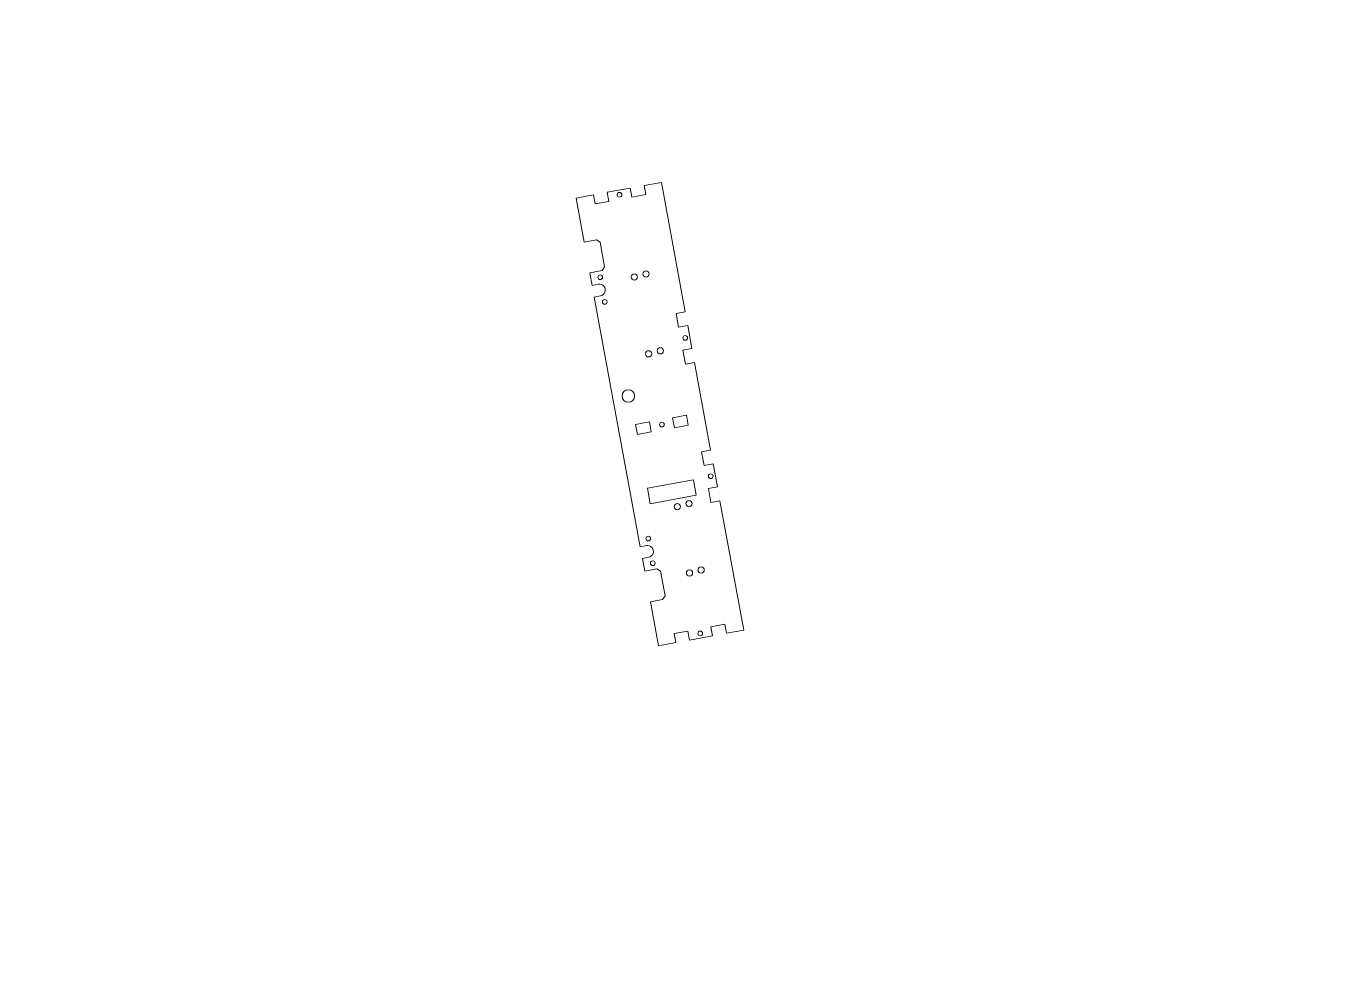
# Model space of a CAD drawing. Header units: millimetres. Extents: x 0 to 841, y 0 to 594.
import ezdxf

# ---------------------------------------------------------------- set-up
doc = ezdxf.new("R2010")
doc.units = ezdxf.units.MM
for name, pattern in [('K5LT32768', [0]), ('K5LT32769', [0]), ('K5LT32770', [0])]:
    doc.linetypes.add(name, pattern=pattern)

# ---------------------------------------------------------------- blocks, each defined once
blk = doc.blocks.new('U1')
at = {"color": 7, "linetype": 'K5LT32768', "lineweight": 18}
for p, q in [((371.68, 487.79), (386.44, 490.5)), ((372.75, 481.98), (371.68, 487.79)), ((386.44, 490.5), (387.5, 484.7)), ((395.29, 492.13), (406.35, 494.16)), ((396.36, 486.33), (395.29, 492.13)), ((406.35, 494.16), (421.58, 411.4)), ((362.83, 486.16), (351.77, 484.12)), ((351.77, 484.12), (356.95, 455.94)), ((363.9, 480.35), (362.83, 486.16)), ((372.75, 481.98), (363.9, 480.35)), ((387.5, 484.7), (396.36, 486.33)), ((356.95, 455.94), (364.82, 457.39)), ((364.82, 457.39), (367.15, 455.79)), ((367.15, 455.79), (370.04, 440.05)), ((368.44, 437.72), (360.57, 436.27)), ((368.44, 437.72), (370.04, 440.05)), ((360.57, 436.27), (362.06, 428.21)), ((365.99, 428.93), (362.06, 428.21)), ((367.36, 421.46), (363.43, 420.74)), ((363.43, 420.74), (392.82, 261.02)), ((415.78, 410.33), (421.58, 411.4)), ((417.4, 401.48), (415.78, 410.33)), ((417.4, 401.48), (423.21, 402.55)), ((423.21, 402.55), (425.92, 387.8)), ((425.92, 387.8), (420.12, 386.73)), ((420.12, 386.73), (421.75, 377.88)), ((421.75, 377.88), (427.55, 378.95)), ((427.55, 378.95), (437.86, 322.89)), ((432.06, 321.82), (437.86, 322.89)), ((433.69, 312.97), (432.06, 321.82)), ((433.69, 312.97), (439.49, 314.04)), ((439.49, 314.04), (442.21, 299.28)), ((442.21, 299.28), (436.4, 298.22)), ((436.4, 298.22), (438.03, 289.36)), ((438.03, 289.36), (443.83, 290.43)), ((443.83, 290.43), (459.06, 207.67)), ((396.75, 261.74), (392.82, 261.02)), ((398.12, 254.26), (394.19, 253.54)), ((395.67, 245.48), (394.19, 253.54)), ((403.54, 246.92), (395.67, 245.48)), ((403.54, 246.92), (405.87, 245.32)), ((408.77, 229.58), (405.87, 245.32)), ((399.29, 225.81), (407.16, 227.25)), ((407.16, 227.25), (408.77, 229.58)), ((404.48, 197.63), (399.29, 225.81)), ((438.08, 209.81), (446.93, 211.44)), ((446.93, 211.44), (448, 205.64)), ((423.32, 207.1), (414.47, 205.47)), ((414.47, 205.47), (415.54, 199.66)), ((424.39, 201.29), (423.32, 207.1)), ((439.14, 204.01), (424.39, 201.29)), ((438.08, 209.81), (439.14, 204.01)), ((459.06, 207.67), (448, 205.64)), ((404.48, 197.63), (415.54, 199.66))]:
    blk.add_line(p, q, dxfattribs=at)
at = {"color": 3, "linetype": 'K5LT32770', "lineweight": 18, "true_color": 0x00ff00}
for p, q in [((413.47, 343.57), (422.32, 345.19)), ((422.32, 345.19), (423.5, 338.8)), ((398.72, 340.85), (389.87, 339.22)), ((389.87, 339.22), (391.04, 332.83)), ((399.89, 334.46), (398.72, 340.85)), ((413.47, 343.57), (414.65, 337.17)), ((414.65, 337.17), (423.5, 338.8)), ((399.89, 334.46), (391.04, 332.83)), ((426.88, 303.84), (397.37, 298.41)), ((428.69, 294), (426.88, 303.84)), ((397.37, 298.41), (399.18, 288.57)), ((399.18, 288.57), (428.69, 294))]:
    blk.add_line(p, q, dxfattribs=at)
at = {"color": 1, "linetype": 'K5LT32769', "lineweight": 18, "true_color": 0xff0000}
for centre, radius in [((379.6, 486.19), 1.5), ((396.55, 435.52), 2), ((367.2, 433.43), 1.5), ((389.11, 433.58), 2), ((370.09, 417.69), 1.5), ((421.61, 394.63), 1.5), ((405.72, 386.37), 2), ((398.27, 384.42), 2), ((385.24, 357.44), 4), ((406.65, 339.21), 1.5), ((437.9, 306.12), 1.5), ((416.56, 286.69), 2), ((424, 288.63), 2), ((397.96, 266.23), 1.5), ((400.85, 250.5), 1.5), ((424.35, 244.16), 2), ((431.8, 246.1), 2), ((431.23, 205.6), 1.5)]:
    blk.add_circle(centre, radius, dxfattribs=at)
at = {"color": 7, "linetype": 'K5LT32768', "lineweight": 18}
for centre in [(366.68, 425.2), (397.44, 258)]:
    blk.add_arc(centre, 3.8, 280.42442, 100.42442, dxfattribs=at)

msp = doc.modelspace()

# ---------------------------------------------------------------- block references
msp.add_blockref('U1', (0, 0))

doc.saveas('drawing.dxf')
